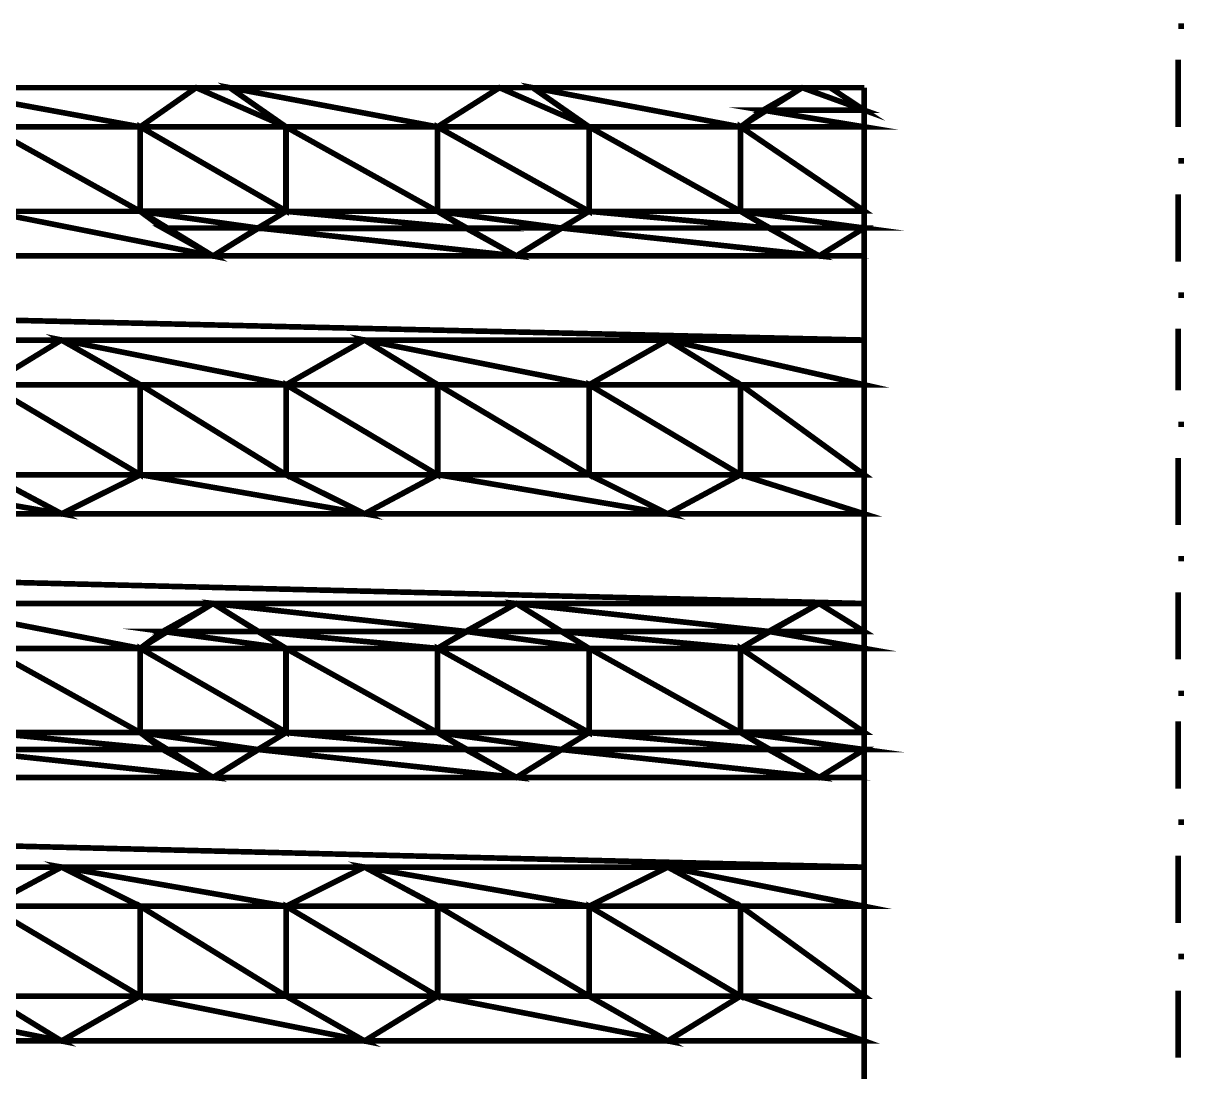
# Model space of a CAD drawing. Header units: metres. Extents: x 3290 to 4536, y 1562 to 1983.
# Drawn here: x 4163.16 to 4168.62, y 1692.81 to 1697.74 of the extents above; entities that cross this region are included whole.
import ezdxf

# ---------------------------------------------------------------- set-up
doc = ezdxf.new("R2010")
doc.units = ezdxf.units.M
for name, color, linetype in [('C00-00-00-BLACK', 7, 'Continuous'), ('C62-64-65', 252, 'Continuous'), ('C93-95-97', 253, 'Continuous')]:
    doc.layers.add(name, color=color, linetype=linetype)

msp = doc.modelspace()

# ---------------------------------------------------------------- linework, layer by layer
at = {"layer": 'C00-00-00-BLACK', "const_width": 0.0263}
for points in [[(4168.5818, 1697.7223), (4168.6085, 1697.7223)], [(4168.5818, 1697.249), (4168.5818, 1697.5646)], [(4150.1172, 1697.4329), (4167.108, 1697.4329)], [(4163.7099, 1697.249), (4163.9726, 1697.4329)], [(4164.1304, 1697.4329), (4164.3943, 1697.249)], [(4165.1049, 1697.249), (4165.3962, 1697.4329)], [(4165.5533, 1697.4329), (4165.8167, 1697.249)], [(4166.5278, 1697.249), (4166.8167, 1697.4329)], [(4166.9489, 1697.4329), (4167.108, 1697.3273)], [(4167.108, 1697.4329), (4167.108, 1689.0604)], [(4163.7099, 1697.249), (4163.7099, 1696.8522)], [(4164.3943, 1697.249), (4164.3943, 1696.8522)], [(4165.1049, 1697.249), (4165.1049, 1696.8522)], [(4165.8167, 1697.249), (4165.8167, 1696.8522)], [(4166.5278, 1697.249), (4166.5278, 1696.8522)], [(4168.5818, 1697.0894), (4168.6085, 1697.0894)], [(4168.5818, 1696.6161), (4168.5818, 1696.9323)], [(4163.7099, 1696.8522), (4164.0515, 1696.6428)], [(4164.0515, 1696.6428), (4164.3943, 1696.8522)], [(4165.1049, 1696.8522), (4165.4751, 1696.6428)], [(4165.4751, 1696.6428), (4165.8167, 1696.8522)], [(4166.5278, 1696.8522), (4166.8962, 1696.6428)], [(4166.8962, 1696.6428), (4167.108, 1696.7739)], [(4168.5818, 1696.4584), (4168.6085, 1696.4584)], [(4168.5818, 1696.0112), (4168.5818, 1696.3006)], [(4162.9975, 1696.0379), (4163.3403, 1696.2478)], [(4163.3403, 1696.2478), (4163.7099, 1696.0379)], [(4164.3943, 1696.0379), (4164.7627, 1696.2478)], [(4164.7627, 1696.2478), (4165.1049, 1696.0379)], [(4165.8167, 1696.0379), (4166.1862, 1696.2478)], [(4166.1862, 1696.2478), (4166.5278, 1696.0379)], [(4163.7099, 1696.0379), (4163.7099, 1695.6155)], [(4164.3943, 1696.0379), (4164.3943, 1695.6155)], [(4165.1049, 1696.0379), (4165.1049, 1695.6155)], [(4165.8167, 1696.0379), (4165.8167, 1695.6155)], [(4166.5278, 1696.0379), (4166.5278, 1695.6155)], [(4168.5818, 1695.8522), (4168.6085, 1695.8522)], [(4168.5818, 1695.3789), (4168.5818, 1695.6944)], [(4162.9975, 1695.6155), (4163.3403, 1695.4317)], [(4163.3403, 1695.4317), (4163.7099, 1695.6155)], [(4164.3943, 1695.6155), (4164.7627, 1695.4317)], [(4164.7627, 1695.4317), (4165.1049, 1695.6155)], [(4165.8167, 1695.6155), (4166.1862, 1695.4317)], [(4166.1862, 1695.4317), (4166.5278, 1695.6155)], [(4168.5818, 1695.2211), (4168.6085, 1695.2211)], [(4168.5818, 1694.7479), (4168.5818, 1695.0634)], [(4163.7099, 1694.8), (4164.0515, 1695.0106)], [(4164.0515, 1695.0106), (4164.3943, 1694.8)], [(4165.1049, 1694.8), (4165.4751, 1695.0106)], [(4165.4751, 1695.0106), (4165.8167, 1694.8)], [(4166.5278, 1694.8), (4166.8962, 1695.0106)], [(4166.8962, 1695.0106), (4167.108, 1694.8795)], [(4163.7099, 1694.8), (4163.7099, 1694.4044)], [(4164.3943, 1694.8), (4164.3943, 1694.4044)], [(4165.1049, 1694.8), (4165.1049, 1694.4044)], [(4165.8167, 1694.8), (4165.8167, 1694.4044)], [(4166.5278, 1694.8), (4166.5278, 1694.4044)], [(4168.5818, 1694.5889), (4168.6085, 1694.5889)], [(4168.5818, 1694.141), (4168.5818, 1694.4566)], [(4163.7099, 1694.4044), (4164.0515, 1694.1938)], [(4164.0515, 1694.1938), (4164.3943, 1694.4044)], [(4165.1049, 1694.4044), (4165.4751, 1694.1938)], [(4165.4751, 1694.1938), (4165.8167, 1694.4044)], [(4166.5278, 1694.4044), (4166.8962, 1694.1938)], [(4166.8962, 1694.1938), (4167.108, 1694.3249)], [(4168.5818, 1693.9839), (4168.6085, 1693.9839)], [(4168.5818, 1693.51), (4168.5818, 1693.8261)], [(4162.9975, 1693.5889), (4163.3403, 1693.7727)], [(4163.3403, 1693.7727), (4163.7099, 1693.5889)], [(4164.3943, 1693.5889), (4164.7627, 1693.7727)], [(4164.7627, 1693.7727), (4165.1049, 1693.5889)], [(4165.8167, 1693.5889), (4166.1862, 1693.7727)], [(4166.1862, 1693.7727), (4166.5278, 1693.5889)], [(4163.7099, 1693.5889), (4163.7099, 1693.1671)], [(4164.3943, 1693.5889), (4164.3943, 1693.1671)], [(4165.1049, 1693.5889), (4165.1049, 1693.1671)], [(4165.8167, 1693.5889), (4165.8167, 1693.1671)], [(4166.5278, 1693.5889), (4166.5278, 1693.1671)], [(4168.5818, 1693.3529), (4168.6085, 1693.3529)], [(4168.5818, 1692.8777), (4168.5818, 1693.1932)], [(4162.9975, 1693.1671), (4163.3403, 1692.9566)], [(4163.3403, 1692.9566), (4163.7099, 1693.1671)], [(4164.3943, 1693.1671), (4164.7627, 1692.9566)], [(4164.7627, 1692.9566), (4165.1049, 1693.1671)], [(4165.8167, 1693.1671), (4166.1862, 1692.9566)], [(4166.1862, 1692.9566), (4166.5278, 1693.1671)]]:
    msp.add_lwpolyline(points, dxfattribs=at)
at = {"layer": 'C62-64-65', "const_width": 0.0263}
for points in [[(4163.9726, 1697.4329), (4164.3943, 1697.249), (4163.7099, 1697.249), (4163.9726, 1697.4329)], [(4164.1304, 1697.4329), (4163.9726, 1697.4329), (4164.3943, 1697.249), (4164.1304, 1697.4329)], [(4165.3962, 1697.4329), (4165.8167, 1697.249), (4165.1049, 1697.249), (4165.3962, 1697.4329)], [(4165.5533, 1697.4329), (4165.3962, 1697.4329), (4165.8167, 1697.249), (4165.5533, 1697.4329)], [(4166.8167, 1697.4329), (4167.108, 1697.3273), (4166.6328, 1697.3273), (4166.8167, 1697.4329)], [(4166.9489, 1697.4329), (4166.8167, 1697.4329), (4167.108, 1697.3273), (4166.9489, 1697.4329)], [(4167.108, 1697.3273), (4166.6328, 1697.3273), (4167.108, 1697.249), (4167.108, 1697.3273)], [(4166.6328, 1697.3273), (4167.108, 1697.249), (4166.5278, 1697.249), (4166.6328, 1697.3273)], [(4164.3943, 1697.249), (4163.7099, 1697.249), (4164.3943, 1696.854), (4164.3943, 1697.249)], [(4163.7099, 1697.249), (4164.3943, 1696.854), (4163.7099, 1696.854), (4163.7099, 1697.249)], [(4165.8167, 1697.249), (4165.1049, 1697.249), (4165.8167, 1696.8522), (4165.8167, 1697.249)], [(4165.1049, 1697.249), (4165.8167, 1696.8522), (4165.1049, 1696.8522), (4165.1049, 1697.249)], [(4167.108, 1697.249), (4166.5278, 1697.249), (4167.108, 1696.854), (4167.108, 1697.249)], [(4166.5278, 1697.249), (4167.108, 1696.854), (4166.5278, 1696.854), (4166.5278, 1697.249)], [(4164.3943, 1696.8522), (4163.7099, 1696.8522), (4164.262, 1696.7739), (4164.3943, 1696.8522)], [(4163.7099, 1696.8522), (4164.262, 1696.7739), (4163.8155, 1696.7739), (4163.7099, 1696.8522)], [(4165.8167, 1696.8522), (4165.1049, 1696.8522), (4165.6856, 1696.7739), (4165.8167, 1696.8522)], [(4165.1049, 1696.8522), (4165.6856, 1696.7739), (4165.2378, 1696.7739), (4165.1049, 1696.8522)], [(4166.5278, 1696.8522), (4167.108, 1696.8522), (4167.108, 1696.7739), (4166.5278, 1696.8522)], [(4166.5278, 1696.8522), (4166.6595, 1696.7739), (4167.108, 1696.7739), (4166.5278, 1696.8522)], [(4163.8155, 1696.7739), (4164.262, 1696.7739), (4164.0515, 1696.6428), (4163.8155, 1696.7739)], [(4165.2378, 1696.7739), (4165.6856, 1696.7739), (4165.4751, 1696.6428), (4165.2378, 1696.7739)], [(4166.6595, 1696.7739), (4167.108, 1696.7739), (4166.8962, 1696.6428), (4166.6595, 1696.7739)], [(4163.3403, 1696.2478), (4163.7099, 1696.0379), (4162.9975, 1696.0379), (4163.3403, 1696.2478)], [(4164.7627, 1696.2478), (4165.1049, 1696.0379), (4164.3943, 1696.0379), (4164.7627, 1696.2478)], [(4166.1862, 1696.2478), (4166.5278, 1696.0379), (4165.8167, 1696.0379), (4166.1862, 1696.2478)], [(4163.7099, 1696.0379), (4162.9993, 1696.0379), (4163.7099, 1695.6155), (4163.7099, 1696.0379)], [(4162.9993, 1696.0379), (4163.7099, 1695.6155), (4162.9993, 1695.6155), (4162.9993, 1696.0379)], [(4165.1049, 1696.0379), (4164.3943, 1696.0379), (4165.1049, 1695.6155), (4165.1049, 1696.0379)], [(4164.3943, 1696.0379), (4165.1049, 1695.6155), (4164.3943, 1695.6155), (4164.3943, 1696.0379)], [(4165.8167, 1696.0379), (4166.5278, 1696.0379), (4166.5278, 1695.6155), (4165.8167, 1696.0379)], [(4165.8167, 1696.0379), (4165.8167, 1695.6155), (4166.5278, 1695.6155), (4165.8167, 1696.0379)], [(4162.9975, 1695.6155), (4163.7099, 1695.6155), (4163.3403, 1695.4317), (4162.9975, 1695.6155)], [(4164.3943, 1695.6155), (4165.1049, 1695.6155), (4164.7627, 1695.4317), (4164.3943, 1695.6155)], [(4165.8167, 1695.6155), (4166.5278, 1695.6155), (4166.1862, 1695.4317), (4165.8167, 1695.6155)], [(4164.0515, 1695.0106), (4164.262, 1694.8795), (4163.8155, 1694.8795), (4164.0515, 1695.0106)], [(4165.4751, 1695.0106), (4165.6856, 1694.8795), (4165.2378, 1694.8795), (4165.4751, 1695.0106)], [(4166.8962, 1695.0106), (4167.108, 1694.8795), (4166.6595, 1694.8795), (4166.8962, 1695.0106)], [(4162.4186, 1694.8795), (4162.9975, 1694.8), (4162.2863, 1694.8), (4162.4186, 1694.8795)], [(4164.262, 1694.8795), (4163.8155, 1694.8795), (4164.3943, 1694.8), (4164.262, 1694.8795)], [(4163.8155, 1694.8795), (4164.3943, 1694.8), (4163.7099, 1694.8), (4163.8155, 1694.8795)], [(4165.6856, 1694.8795), (4165.2378, 1694.8795), (4165.8167, 1694.8), (4165.6856, 1694.8795)], [(4165.2378, 1694.8795), (4165.8167, 1694.8), (4165.1049, 1694.8), (4165.2378, 1694.8795)], [(4166.6595, 1694.8795), (4167.108, 1694.8), (4166.5278, 1694.8), (4166.6595, 1694.8795)], [(4167.108, 1694.8795), (4166.6595, 1694.8795), (4167.108, 1694.8), (4167.108, 1694.8795)], [(4164.3943, 1694.8), (4163.7099, 1694.8), (4164.3943, 1694.4062), (4164.3943, 1694.8)], [(4163.7099, 1694.8), (4164.3943, 1694.4062), (4163.7099, 1694.4062), (4163.7099, 1694.8)], [(4165.8167, 1694.8), (4165.1049, 1694.8), (4165.8167, 1694.4044), (4165.8167, 1694.8)], [(4165.1049, 1694.8), (4165.8167, 1694.4044), (4165.1049, 1694.4044), (4165.1049, 1694.8)], [(4167.108, 1694.8), (4166.5278, 1694.8), (4167.108, 1694.4062), (4167.108, 1694.8)], [(4166.5278, 1694.8), (4167.108, 1694.4062), (4166.5278, 1694.4062), (4166.5278, 1694.8)], [(4164.3943, 1694.4044), (4163.7099, 1694.4044), (4164.262, 1694.3249), (4164.3943, 1694.4044)], [(4163.7099, 1694.4044), (4164.262, 1694.3249), (4163.8155, 1694.3249), (4163.7099, 1694.4044)], [(4165.8167, 1694.4044), (4165.1049, 1694.4044), (4165.6856, 1694.3249), (4165.8167, 1694.4044)], [(4165.1049, 1694.4044), (4165.6856, 1694.3249), (4165.2378, 1694.3249), (4165.1049, 1694.4044)], [(4166.5278, 1694.4044), (4167.108, 1694.4044), (4167.108, 1694.3249), (4166.5278, 1694.4044)], [(4166.5278, 1694.4044), (4166.6595, 1694.3249), (4167.108, 1694.3249), (4166.5278, 1694.4044)], [(4163.8155, 1694.3249), (4164.262, 1694.3249), (4164.0515, 1694.1938), (4163.8155, 1694.3249)], [(4165.2378, 1694.3249), (4165.6856, 1694.3249), (4165.4751, 1694.1938), (4165.2378, 1694.3249)], [(4166.6595, 1694.3249), (4167.108, 1694.3249), (4166.8962, 1694.1938), (4166.6595, 1694.3249)], [(4163.3403, 1693.7727), (4163.7099, 1693.5889), (4162.9975, 1693.5889), (4163.3403, 1693.7727)], [(4164.7627, 1693.7727), (4165.1049, 1693.5889), (4164.3943, 1693.5889), (4164.7627, 1693.7727)], [(4166.1862, 1693.7727), (4166.5278, 1693.5889), (4165.8167, 1693.5889), (4166.1862, 1693.7727)], [(4163.7099, 1693.5889), (4162.9993, 1693.5889), (4163.7099, 1693.1671), (4163.7099, 1693.5889)], [(4162.9993, 1693.5889), (4163.7099, 1693.1671), (4162.9993, 1693.1671), (4162.9993, 1693.5889)], [(4165.1049, 1693.5889), (4164.3943, 1693.5889), (4165.1049, 1693.1671), (4165.1049, 1693.5889)], [(4164.3943, 1693.5889), (4165.1049, 1693.1671), (4164.3943, 1693.1671), (4164.3943, 1693.5889)], [(4165.8167, 1693.5889), (4166.5278, 1693.5889), (4166.5278, 1693.1671), (4165.8167, 1693.5889)], [(4165.8167, 1693.5889), (4165.8167, 1693.1671), (4166.5278, 1693.1671), (4165.8167, 1693.5889)], [(4162.9975, 1693.1671), (4163.7099, 1693.1671), (4163.3403, 1692.9566), (4162.9975, 1693.1671)], [(4164.3943, 1693.1671), (4165.1049, 1693.1671), (4164.7627, 1692.9566), (4164.3943, 1693.1671)], [(4165.8167, 1693.1671), (4166.5278, 1693.1671), (4166.1862, 1692.9566), (4165.8167, 1693.1671)]]:
    msp.add_lwpolyline(points, close=True, dxfattribs=at)
at = {"layer": 'C62-64-65'}
for points in [[(4163.9726, 1697.4329), (4164.3943, 1697.249), (4163.7099, 1697.249), (4163.9726, 1697.4329)], [(4164.1304, 1697.4329), (4163.9726, 1697.4329), (4164.3943, 1697.249), (4164.1304, 1697.4329)], [(4165.3962, 1697.4329), (4165.8167, 1697.249), (4165.1049, 1697.249), (4165.3962, 1697.4329)], [(4165.5533, 1697.4329), (4165.3962, 1697.4329), (4165.8167, 1697.249), (4165.5533, 1697.4329)], [(4166.8167, 1697.4329), (4167.108, 1697.3273), (4166.6328, 1697.3273), (4166.8167, 1697.4329)], [(4166.9489, 1697.4329), (4166.8167, 1697.4329), (4167.108, 1697.3273), (4166.9489, 1697.4329)], [(4166.6328, 1697.3273), (4167.108, 1697.249), (4166.5278, 1697.249), (4166.6328, 1697.3273)], [(4167.108, 1697.3273), (4166.6328, 1697.3273), (4167.108, 1697.249), (4167.108, 1697.3273)], [(4164.3943, 1697.249), (4163.7099, 1697.249), (4164.3943, 1696.854), (4164.3943, 1697.249)], [(4163.7099, 1697.249), (4164.3943, 1696.854), (4163.7099, 1696.854), (4163.7099, 1697.249)], [(4165.8167, 1697.249), (4165.1049, 1697.249), (4165.8167, 1696.8522), (4165.8167, 1697.249)], [(4165.1049, 1697.249), (4165.8167, 1696.8522), (4165.1049, 1696.8522), (4165.1049, 1697.249)], [(4167.108, 1697.249), (4166.5278, 1697.249), (4167.108, 1696.854), (4167.108, 1697.249)], [(4166.5278, 1697.249), (4167.108, 1696.854), (4166.5278, 1696.854), (4166.5278, 1697.249)], [(4164.3943, 1696.8522), (4163.7099, 1696.8522), (4164.262, 1696.7739), (4164.3943, 1696.8522)], [(4163.7099, 1696.8522), (4164.262, 1696.7739), (4163.8155, 1696.7739), (4163.7099, 1696.8522)], [(4165.8167, 1696.8522), (4165.1049, 1696.8522), (4165.6856, 1696.7739), (4165.8167, 1696.8522)], [(4165.1049, 1696.8522), (4165.6856, 1696.7739), (4165.2378, 1696.7739), (4165.1049, 1696.8522)], [(4166.5278, 1696.8522), (4166.6595, 1696.7739), (4167.108, 1696.7739), (4166.5278, 1696.8522)], [(4166.5278, 1696.8522), (4167.108, 1696.8522), (4167.108, 1696.7739), (4166.5278, 1696.8522)], [(4163.8155, 1696.7739), (4164.262, 1696.7739), (4164.0515, 1696.6428), (4163.8155, 1696.7739)], [(4165.2378, 1696.7739), (4165.6856, 1696.7739), (4165.4751, 1696.6428), (4165.2378, 1696.7739)], [(4166.6595, 1696.7739), (4167.108, 1696.7739), (4166.8962, 1696.6428), (4166.6595, 1696.7739)], [(4163.3403, 1696.2478), (4163.7099, 1696.0379), (4162.9975, 1696.0379), (4163.3403, 1696.2478)], [(4164.7627, 1696.2478), (4165.1049, 1696.0379), (4164.3943, 1696.0379), (4164.7627, 1696.2478)], [(4166.1862, 1696.2478), (4166.5278, 1696.0379), (4165.8167, 1696.0379), (4166.1862, 1696.2478)], [(4163.7099, 1696.0379), (4162.9993, 1696.0379), (4163.7099, 1695.6155), (4163.7099, 1696.0379)], [(4162.9993, 1696.0379), (4163.7099, 1695.6155), (4162.9993, 1695.6155), (4162.9993, 1696.0379)], [(4165.1049, 1696.0379), (4164.3943, 1696.0379), (4165.1049, 1695.6155), (4165.1049, 1696.0379)], [(4164.3943, 1696.0379), (4165.1049, 1695.6155), (4164.3943, 1695.6155), (4164.3943, 1696.0379)], [(4165.8167, 1696.0379), (4165.8167, 1695.6155), (4166.5278, 1695.6155), (4165.8167, 1696.0379)], [(4165.8167, 1696.0379), (4166.5278, 1696.0379), (4166.5278, 1695.6155), (4165.8167, 1696.0379)], [(4162.9975, 1695.6155), (4163.7099, 1695.6155), (4163.3403, 1695.4317), (4162.9975, 1695.6155)], [(4164.3943, 1695.6155), (4165.1049, 1695.6155), (4164.7627, 1695.4317), (4164.3943, 1695.6155)], [(4165.8167, 1695.6155), (4166.5278, 1695.6155), (4166.1862, 1695.4317), (4165.8167, 1695.6155)], [(4164.0515, 1695.0106), (4164.262, 1694.8795), (4163.8155, 1694.8795), (4164.0515, 1695.0106)], [(4165.4751, 1695.0106), (4165.6856, 1694.8795), (4165.2378, 1694.8795), (4165.4751, 1695.0106)], [(4166.8962, 1695.0106), (4167.108, 1694.8795), (4166.6595, 1694.8795), (4166.8962, 1695.0106)], [(4163.8155, 1694.8795), (4164.3943, 1694.8), (4163.7099, 1694.8), (4163.8155, 1694.8795)], [(4164.262, 1694.8795), (4163.8155, 1694.8795), (4164.3943, 1694.8), (4164.262, 1694.8795)], [(4165.2378, 1694.8795), (4165.8167, 1694.8), (4165.1049, 1694.8), (4165.2378, 1694.8795)], [(4165.6856, 1694.8795), (4165.2378, 1694.8795), (4165.8167, 1694.8), (4165.6856, 1694.8795)], [(4166.6595, 1694.8795), (4167.108, 1694.8), (4166.5278, 1694.8), (4166.6595, 1694.8795)], [(4167.108, 1694.8795), (4166.6595, 1694.8795), (4167.108, 1694.8), (4167.108, 1694.8795)], [(4164.3943, 1694.8), (4163.7099, 1694.8), (4164.3943, 1694.4062), (4164.3943, 1694.8)], [(4163.7099, 1694.8), (4164.3943, 1694.4062), (4163.7099, 1694.4062), (4163.7099, 1694.8)], [(4165.8167, 1694.8), (4165.1049, 1694.8), (4165.8167, 1694.4044), (4165.8167, 1694.8)], [(4165.1049, 1694.8), (4165.8167, 1694.4044), (4165.1049, 1694.4044), (4165.1049, 1694.8)], [(4167.108, 1694.8), (4166.5278, 1694.8), (4167.108, 1694.4062), (4167.108, 1694.8)], [(4166.5278, 1694.8), (4167.108, 1694.4062), (4166.5278, 1694.4062), (4166.5278, 1694.8)], [(4164.3943, 1694.4044), (4163.7099, 1694.4044), (4164.262, 1694.3249), (4164.3943, 1694.4044)], [(4163.7099, 1694.4044), (4164.262, 1694.3249), (4163.8155, 1694.3249), (4163.7099, 1694.4044)], [(4165.8167, 1694.4044), (4165.1049, 1694.4044), (4165.6856, 1694.3249), (4165.8167, 1694.4044)], [(4165.1049, 1694.4044), (4165.6856, 1694.3249), (4165.2378, 1694.3249), (4165.1049, 1694.4044)], [(4166.5278, 1694.4044), (4166.6595, 1694.3249), (4167.108, 1694.3249), (4166.5278, 1694.4044)], [(4166.5278, 1694.4044), (4167.108, 1694.4044), (4167.108, 1694.3249), (4166.5278, 1694.4044)], [(4163.8155, 1694.3249), (4164.262, 1694.3249), (4164.0515, 1694.1938), (4163.8155, 1694.3249)], [(4165.2378, 1694.3249), (4165.6856, 1694.3249), (4165.4751, 1694.1938), (4165.2378, 1694.3249)], [(4166.6595, 1694.3249), (4167.108, 1694.3249), (4166.8962, 1694.1938), (4166.6595, 1694.3249)], [(4163.3403, 1693.7727), (4163.7099, 1693.5889), (4162.9975, 1693.5889), (4163.3403, 1693.7727)], [(4164.7627, 1693.7727), (4165.1049, 1693.5889), (4164.3943, 1693.5889), (4164.7627, 1693.7727)], [(4166.1862, 1693.7727), (4166.5278, 1693.5889), (4165.8167, 1693.5889), (4166.1862, 1693.7727)], [(4163.7099, 1693.5889), (4162.9993, 1693.5889), (4163.7099, 1693.1671), (4163.7099, 1693.5889)], [(4162.9993, 1693.5889), (4163.7099, 1693.1671), (4162.9993, 1693.1671), (4162.9993, 1693.5889)], [(4165.1049, 1693.5889), (4164.3943, 1693.5889), (4165.1049, 1693.1671), (4165.1049, 1693.5889)], [(4164.3943, 1693.5889), (4165.1049, 1693.1671), (4164.3943, 1693.1671), (4164.3943, 1693.5889)], [(4165.8167, 1693.5889), (4165.8167, 1693.1671), (4166.5278, 1693.1671), (4165.8167, 1693.5889)], [(4165.8167, 1693.5889), (4166.5278, 1693.5889), (4166.5278, 1693.1671), (4165.8167, 1693.5889)], [(4162.9975, 1693.1671), (4163.7099, 1693.1671), (4163.3403, 1692.9566), (4162.9975, 1693.1671)], [(4164.3943, 1693.1671), (4165.1049, 1693.1671), (4164.7627, 1692.9566), (4164.3943, 1693.1671)], [(4165.8167, 1693.1671), (4166.5278, 1693.1671), (4166.1862, 1692.9566), (4165.8167, 1693.1671)]]:
    msp.add_lwpolyline(points, close=True, dxfattribs=at)
at = {"layer": 'C93-95-97', "const_width": 0.0263}
for points in [[(4163.9726, 1697.4329), (4162.7087, 1697.4329), (4163.7099, 1697.249), (4163.9726, 1697.4329)], [(4162.7087, 1697.4329), (4163.7099, 1697.249), (4162.9975, 1697.249), (4162.7087, 1697.4329)], [(4165.3962, 1697.4329), (4164.1304, 1697.4329), (4165.1049, 1697.249), (4165.3962, 1697.4329)], [(4164.1304, 1697.4329), (4165.1049, 1697.249), (4164.3931, 1697.249), (4164.1304, 1697.4329)], [(4166.8167, 1697.4329), (4165.5521, 1697.4329), (4166.5266, 1697.249), (4166.8167, 1697.4329)], [(4165.5521, 1697.4329), (4166.5266, 1697.249), (4165.8148, 1697.249), (4165.5521, 1697.4329)], [(4163.7099, 1697.249), (4162.9975, 1697.249), (4163.7099, 1696.8522), (4163.7099, 1697.249)], [(4162.9975, 1697.249), (4163.7099, 1696.8522), (4162.9975, 1696.8522), (4162.9975, 1697.249)], [(4165.1049, 1697.249), (4164.3931, 1697.249), (4165.1049, 1696.8522), (4165.1049, 1697.249)], [(4164.3931, 1697.249), (4165.1049, 1696.8522), (4164.3931, 1696.8522), (4164.3931, 1697.249)], [(4166.5278, 1697.249), (4165.8167, 1697.249), (4166.5278, 1696.8522), (4166.5278, 1697.249)], [(4165.8167, 1697.249), (4166.5278, 1696.8522), (4165.8167, 1696.8522), (4165.8167, 1697.249)], [(4162.9975, 1696.8522), (4164.0515, 1696.6428), (4162.6298, 1696.6428), (4162.9975, 1696.8522)], [(4163.7099, 1696.8522), (4162.9975, 1696.8522), (4164.0515, 1696.6428), (4163.7099, 1696.8522)], [(4165.1049, 1696.8522), (4164.3943, 1696.8522), (4165.2378, 1696.772), (4165.1049, 1696.8522)], [(4164.3943, 1696.8522), (4165.2378, 1696.772), (4164.2639, 1696.772), (4164.3943, 1696.8522)], [(4166.5278, 1696.8522), (4165.8167, 1696.8522), (4166.6595, 1696.7739), (4166.5278, 1696.8522)], [(4165.8167, 1696.8522), (4166.6595, 1696.7739), (4165.6856, 1696.7739), (4165.8167, 1696.8522)], [(4164.2639, 1696.7739), (4165.4763, 1696.6428), (4164.0534, 1696.6428), (4164.2639, 1696.7739)], [(4165.2378, 1696.7739), (4164.2639, 1696.7739), (4165.4763, 1696.6428), (4165.2378, 1696.7739)], [(4165.6856, 1696.7739), (4166.8974, 1696.6428), (4165.4751, 1696.6428), (4165.6856, 1696.7739)], [(4166.6595, 1696.7739), (4165.6856, 1696.7739), (4166.8974, 1696.6428), (4166.6595, 1696.7739)], [(4167.108, 1696.7739), (4167.108, 1696.6428), (4166.8962, 1696.6428), (4167.108, 1696.7739)], [(4150.1172, 1696.6428), (4167.108, 1696.2478), (4150.1172, 1696.2478), (4150.1172, 1696.6428)], [(4167.108, 1696.6428), (4150.1172, 1696.6428), (4167.108, 1696.2478), (4167.108, 1696.6428)], [(4163.3422, 1696.2478), (4164.3943, 1696.0379), (4163.7099, 1696.0379), (4163.3422, 1696.2478)], [(4164.7627, 1696.2478), (4165.8167, 1696.0379), (4165.1067, 1696.0379), (4164.7627, 1696.2478)], [(4166.1862, 1696.2478), (4167.108, 1696.0379), (4166.5278, 1696.0379), (4166.1862, 1696.2478)], [(4163.3403, 1696.2478), (4161.9168, 1696.2478), (4162.9975, 1696.0379), (4163.3403, 1696.2478)], [(4164.7627, 1696.2478), (4163.3422, 1696.2478), (4164.3943, 1696.0379), (4164.7627, 1696.2478)], [(4166.1862, 1696.2478), (4164.7627, 1696.2478), (4165.8167, 1696.0379), (4166.1862, 1696.2478)], [(4167.108, 1696.2478), (4166.1862, 1696.2478), (4167.108, 1696.0379), (4167.108, 1696.2478)], [(4164.3943, 1696.0379), (4163.7099, 1696.0379), (4164.3943, 1695.6155), (4164.3943, 1696.0379)], [(4163.7099, 1696.0379), (4164.3943, 1695.6155), (4163.7099, 1695.6155), (4163.7099, 1696.0379)], [(4165.8167, 1696.0379), (4165.1067, 1696.0379), (4165.8167, 1695.6155), (4165.8167, 1696.0379)], [(4165.1067, 1696.0379), (4165.8167, 1695.6155), (4165.1067, 1695.6155), (4165.1067, 1696.0379)], [(4167.108, 1696.0379), (4166.5278, 1696.0379), (4167.108, 1695.6155), (4167.108, 1696.0379)], [(4166.5278, 1696.0379), (4167.108, 1695.6155), (4166.5278, 1695.6155), (4166.5278, 1696.0379)], [(4162.2863, 1695.6155), (4163.3422, 1695.4317), (4161.9186, 1695.4317), (4162.2863, 1695.6155)], [(4162.9975, 1695.6155), (4162.2863, 1695.6155), (4163.3422, 1695.4317), (4162.9975, 1695.6155)], [(4163.7117, 1695.6155), (4164.7645, 1695.4317), (4163.3422, 1695.4317), (4163.7117, 1695.6155)], [(4164.3943, 1695.6155), (4163.7117, 1695.6155), (4164.7645, 1695.4317), (4164.3943, 1695.6155)], [(4165.1067, 1695.6155), (4166.1862, 1695.4317), (4164.7627, 1695.4317), (4165.1067, 1695.6155)], [(4165.8167, 1695.6155), (4165.1067, 1695.6155), (4166.1862, 1695.4317), (4165.8167, 1695.6155)], [(4166.5278, 1695.6155), (4167.108, 1695.4317), (4166.1862, 1695.4317), (4166.5278, 1695.6155)], [(4167.108, 1695.6155), (4166.5278, 1695.6155), (4167.108, 1695.4317), (4167.108, 1695.6155)], [(4150.1172, 1695.4317), (4167.108, 1695.0106), (4150.1172, 1695.0106), (4150.1172, 1695.4317)], [(4167.108, 1695.4317), (4150.1172, 1695.4317), (4167.108, 1695.0106), (4167.108, 1695.4317)], [(4164.0515, 1695.0106), (4162.6279, 1695.0106), (4163.7099, 1694.8), (4164.0515, 1695.0106)], [(4162.6279, 1695.0106), (4163.7099, 1694.8), (4162.9975, 1694.8), (4162.6279, 1695.0106)], [(4165.4751, 1695.0106), (4164.0534, 1695.0106), (4165.2378, 1694.8795), (4165.4751, 1695.0106)], [(4164.0534, 1695.0106), (4165.2378, 1694.8795), (4164.2639, 1694.8795), (4164.0534, 1695.0106)], [(4166.8962, 1695.0106), (4165.4751, 1695.0106), (4166.6595, 1694.8795), (4166.8962, 1695.0106)], [(4165.4751, 1695.0106), (4166.6595, 1694.8795), (4165.6856, 1694.8795), (4165.4751, 1695.0106)], [(4166.8962, 1695.0106), (4167.108, 1695.0106), (4167.108, 1694.8795), (4166.8962, 1695.0106)], [(4164.2639, 1694.8795), (4165.1067, 1694.8), (4164.3943, 1694.8), (4164.2639, 1694.8795)], [(4165.6856, 1694.8795), (4166.5278, 1694.8), (4165.8167, 1694.8), (4165.6856, 1694.8795)], [(4165.2378, 1694.8795), (4164.2639, 1694.8795), (4165.1067, 1694.8), (4165.2378, 1694.8795)], [(4166.6595, 1694.8795), (4165.6856, 1694.8795), (4166.5278, 1694.8), (4166.6595, 1694.8795)], [(4163.7099, 1694.8), (4162.9975, 1694.8), (4163.7099, 1694.4044), (4163.7099, 1694.8)], [(4162.9975, 1694.8), (4163.7099, 1694.4044), (4162.9975, 1694.4044), (4162.9975, 1694.8)], [(4165.1049, 1694.8), (4164.3931, 1694.8), (4165.1049, 1694.4044), (4165.1049, 1694.8)], [(4164.3931, 1694.8), (4165.1049, 1694.4044), (4164.3931, 1694.4044), (4164.3931, 1694.8)], [(4166.5278, 1694.8), (4165.8167, 1694.8), (4166.5278, 1694.4044), (4166.5278, 1694.8)], [(4165.8167, 1694.8), (4166.5278, 1694.4044), (4165.8167, 1694.4044), (4165.8167, 1694.8)], [(4163.7099, 1694.4044), (4162.9975, 1694.4044), (4163.8155, 1694.3249), (4163.7099, 1694.4044)], [(4162.9975, 1694.4044), (4163.8155, 1694.3249), (4162.8403, 1694.3249), (4162.9975, 1694.4044)], [(4165.1049, 1694.4044), (4164.3943, 1694.4044), (4165.2378, 1694.3243), (4165.1049, 1694.4044)], [(4164.3943, 1694.4044), (4165.2378, 1694.3243), (4164.2639, 1694.3243), (4164.3943, 1694.4044)], [(4166.5278, 1694.4044), (4165.8167, 1694.4044), (4166.6595, 1694.3249), (4166.5278, 1694.4044)], [(4165.8167, 1694.4044), (4166.6595, 1694.3249), (4165.6856, 1694.3249), (4165.8167, 1694.4044)], [(4162.8403, 1694.3249), (4164.0534, 1694.1938), (4162.6298, 1694.1938), (4162.8403, 1694.3249)], [(4163.8155, 1694.3249), (4162.8403, 1694.3249), (4164.0534, 1694.1938), (4163.8155, 1694.3249)], [(4164.2639, 1694.3249), (4165.4763, 1694.1938), (4164.0534, 1694.1938), (4164.2639, 1694.3249)], [(4165.2378, 1694.3249), (4164.2639, 1694.3249), (4165.4763, 1694.1938), (4165.2378, 1694.3249)], [(4165.6856, 1694.3249), (4166.8974, 1694.1938), (4165.4751, 1694.1938), (4165.6856, 1694.3249)], [(4166.6595, 1694.3249), (4165.6856, 1694.3249), (4166.8974, 1694.1938), (4166.6595, 1694.3249)], [(4167.108, 1694.3249), (4167.108, 1694.1938), (4166.8962, 1694.1938), (4167.108, 1694.3249)], [(4150.1172, 1694.1938), (4167.108, 1693.7727), (4150.1172, 1693.7727), (4150.1172, 1694.1938)], [(4167.108, 1694.1938), (4150.1172, 1694.1938), (4167.108, 1693.7727), (4167.108, 1694.1938)], [(4163.3403, 1693.7727), (4161.9168, 1693.7727), (4162.9975, 1693.5889), (4163.3403, 1693.7727)], [(4164.7627, 1693.7727), (4163.3422, 1693.7727), (4164.3943, 1693.5889), (4164.7627, 1693.7727)], [(4163.3422, 1693.7727), (4164.3943, 1693.5889), (4163.7099, 1693.5889), (4163.3422, 1693.7727)], [(4166.1862, 1693.7727), (4164.7627, 1693.7727), (4165.8167, 1693.5889), (4166.1862, 1693.7727)], [(4164.7627, 1693.7727), (4165.8167, 1693.5889), (4165.1067, 1693.5889), (4164.7627, 1693.7727)], [(4167.108, 1693.7727), (4166.1862, 1693.7727), (4167.108, 1693.5889), (4167.108, 1693.7727)], [(4166.1862, 1693.7727), (4167.108, 1693.5889), (4166.5278, 1693.5889), (4166.1862, 1693.7727)], [(4164.3943, 1693.5889), (4163.7099, 1693.5889), (4164.3943, 1693.1671), (4164.3943, 1693.5889)], [(4163.7099, 1693.5889), (4164.3943, 1693.1671), (4163.7099, 1693.1671), (4163.7099, 1693.5889)], [(4165.8167, 1693.5889), (4165.1067, 1693.5889), (4165.8167, 1693.1671), (4165.8167, 1693.5889)], [(4165.1067, 1693.5889), (4165.8167, 1693.1671), (4165.1067, 1693.1671), (4165.1067, 1693.5889)], [(4167.108, 1693.5889), (4166.5278, 1693.5889), (4167.108, 1693.1671), (4167.108, 1693.5889)], [(4166.5278, 1693.5889), (4167.108, 1693.1671), (4166.5278, 1693.1671), (4166.5278, 1693.5889)], [(4162.2863, 1693.1671), (4163.3403, 1692.9566), (4161.9186, 1692.9566), (4162.2863, 1693.1671)], [(4162.9975, 1693.1671), (4162.2863, 1693.1671), (4163.3403, 1692.9566), (4162.9975, 1693.1671)], [(4163.7099, 1693.1671), (4164.7627, 1692.9566), (4163.3422, 1692.9566), (4163.7099, 1693.1671)], [(4164.3943, 1693.1671), (4163.7099, 1693.1671), (4164.7627, 1692.9566), (4164.3943, 1693.1671)], [(4165.1067, 1693.1671), (4166.1862, 1692.9566), (4164.7627, 1692.9566), (4165.1067, 1693.1671)], [(4165.8167, 1693.1671), (4165.1067, 1693.1671), (4166.1862, 1692.9566), (4165.8167, 1693.1671)], [(4166.5278, 1693.1671), (4167.108, 1692.9566), (4166.1862, 1692.9566), (4166.5278, 1693.1671)], [(4167.108, 1693.1671), (4166.5278, 1693.1671), (4167.108, 1692.9566), (4167.108, 1693.1671)], [(4167.108, 1692.9566), (4150.1172, 1692.9566), (4167.108, 1692.5616), (4167.108, 1692.9566)]]:
    msp.add_lwpolyline(points, close=True, dxfattribs=at)
at = {"layer": 'C93-95-97'}
for points in [[(4163.9726, 1697.4329), (4162.7087, 1697.4329), (4163.7099, 1697.249), (4163.9726, 1697.4329)], [(4162.7087, 1697.4329), (4163.7099, 1697.249), (4162.9975, 1697.249), (4162.7087, 1697.4329)], [(4165.3962, 1697.4329), (4164.1304, 1697.4329), (4165.1049, 1697.249), (4165.3962, 1697.4329)], [(4164.1304, 1697.4329), (4165.1049, 1697.249), (4164.3931, 1697.249), (4164.1304, 1697.4329)], [(4166.8167, 1697.4329), (4165.5521, 1697.4329), (4166.5266, 1697.249), (4166.8167, 1697.4329)], [(4165.5521, 1697.4329), (4166.5266, 1697.249), (4165.8148, 1697.249), (4165.5521, 1697.4329)], [(4163.7099, 1697.249), (4162.9975, 1697.249), (4163.7099, 1696.8522), (4163.7099, 1697.249)], [(4162.9975, 1697.249), (4163.7099, 1696.8522), (4162.9975, 1696.8522), (4162.9975, 1697.249)], [(4165.1049, 1697.249), (4164.3931, 1697.249), (4165.1049, 1696.8522), (4165.1049, 1697.249)], [(4164.3931, 1697.249), (4165.1049, 1696.8522), (4164.3931, 1696.8522), (4164.3931, 1697.249)], [(4166.5278, 1697.249), (4165.8167, 1697.249), (4166.5278, 1696.8522), (4166.5278, 1697.249)], [(4165.8167, 1697.249), (4166.5278, 1696.8522), (4165.8167, 1696.8522), (4165.8167, 1697.249)], [(4162.9975, 1696.8522), (4164.0515, 1696.6428), (4162.6298, 1696.6428), (4162.9975, 1696.8522)], [(4163.7099, 1696.8522), (4162.9975, 1696.8522), (4164.0515, 1696.6428), (4163.7099, 1696.8522)], [(4164.3943, 1696.8522), (4165.2378, 1696.772), (4164.2639, 1696.772), (4164.3943, 1696.8522)], [(4165.1049, 1696.8522), (4164.3943, 1696.8522), (4165.2378, 1696.772), (4165.1049, 1696.8522)], [(4165.8167, 1696.8522), (4166.6595, 1696.7739), (4165.6856, 1696.7739), (4165.8167, 1696.8522)], [(4166.5278, 1696.8522), (4165.8167, 1696.8522), (4166.6595, 1696.7739), (4166.5278, 1696.8522)], [(4164.2639, 1696.7739), (4165.4763, 1696.6428), (4164.0534, 1696.6428), (4164.2639, 1696.7739)], [(4165.2378, 1696.7739), (4164.2639, 1696.7739), (4165.4763, 1696.6428), (4165.2378, 1696.7739)], [(4165.6856, 1696.7739), (4166.8974, 1696.6428), (4165.4751, 1696.6428), (4165.6856, 1696.7739)], [(4166.6595, 1696.7739), (4165.6856, 1696.7739), (4166.8974, 1696.6428), (4166.6595, 1696.7739)], [(4167.108, 1696.7739), (4167.108, 1696.6428), (4166.8962, 1696.6428), (4167.108, 1696.7739)], [(4167.108, 1696.6428), (4150.1172, 1696.6428), (4167.108, 1696.2478), (4167.108, 1696.6428)], [(4150.1172, 1696.6428), (4167.108, 1696.2478), (4150.1172, 1696.2478), (4150.1172, 1696.6428)], [(4163.3403, 1696.2478), (4161.9168, 1696.2478), (4162.9975, 1696.0379), (4163.3403, 1696.2478)], [(4164.7627, 1696.2478), (4163.3422, 1696.2478), (4164.3943, 1696.0379), (4164.7627, 1696.2478)], [(4163.3422, 1696.2478), (4164.3943, 1696.0379), (4163.7099, 1696.0379), (4163.3422, 1696.2478)], [(4166.1862, 1696.2478), (4164.7627, 1696.2478), (4165.8167, 1696.0379), (4166.1862, 1696.2478)], [(4164.7627, 1696.2478), (4165.8167, 1696.0379), (4165.1067, 1696.0379), (4164.7627, 1696.2478)], [(4167.108, 1696.2478), (4166.1862, 1696.2478), (4167.108, 1696.0379), (4167.108, 1696.2478)], [(4166.1862, 1696.2478), (4167.108, 1696.0379), (4166.5278, 1696.0379), (4166.1862, 1696.2478)], [(4164.3943, 1696.0379), (4163.7099, 1696.0379), (4164.3943, 1695.6155), (4164.3943, 1696.0379)], [(4163.7099, 1696.0379), (4164.3943, 1695.6155), (4163.7099, 1695.6155), (4163.7099, 1696.0379)], [(4165.8167, 1696.0379), (4165.1067, 1696.0379), (4165.8167, 1695.6155), (4165.8167, 1696.0379)], [(4165.1067, 1696.0379), (4165.8167, 1695.6155), (4165.1067, 1695.6155), (4165.1067, 1696.0379)], [(4167.108, 1696.0379), (4166.5278, 1696.0379), (4167.108, 1695.6155), (4167.108, 1696.0379)], [(4166.5278, 1696.0379), (4167.108, 1695.6155), (4166.5278, 1695.6155), (4166.5278, 1696.0379)], [(4162.2863, 1695.6155), (4163.3422, 1695.4317), (4161.9186, 1695.4317), (4162.2863, 1695.6155)], [(4162.9975, 1695.6155), (4162.2863, 1695.6155), (4163.3422, 1695.4317), (4162.9975, 1695.6155)], [(4163.7117, 1695.6155), (4164.7645, 1695.4317), (4163.3422, 1695.4317), (4163.7117, 1695.6155)], [(4164.3943, 1695.6155), (4163.7117, 1695.6155), (4164.7645, 1695.4317), (4164.3943, 1695.6155)], [(4165.1067, 1695.6155), (4166.1862, 1695.4317), (4164.7627, 1695.4317), (4165.1067, 1695.6155)], [(4165.8167, 1695.6155), (4165.1067, 1695.6155), (4166.1862, 1695.4317), (4165.8167, 1695.6155)], [(4166.5278, 1695.6155), (4167.108, 1695.4317), (4166.1862, 1695.4317), (4166.5278, 1695.6155)], [(4167.108, 1695.6155), (4166.5278, 1695.6155), (4167.108, 1695.4317), (4167.108, 1695.6155)], [(4167.108, 1695.4317), (4150.1172, 1695.4317), (4167.108, 1695.0106), (4167.108, 1695.4317)], [(4150.1172, 1695.4317), (4167.108, 1695.0106), (4150.1172, 1695.0106), (4150.1172, 1695.4317)], [(4164.0515, 1695.0106), (4162.6279, 1695.0106), (4163.7099, 1694.8), (4164.0515, 1695.0106)], [(4162.6279, 1695.0106), (4163.7099, 1694.8), (4162.9975, 1694.8), (4162.6279, 1695.0106)], [(4165.4751, 1695.0106), (4164.0534, 1695.0106), (4165.2378, 1694.8795), (4165.4751, 1695.0106)], [(4164.0534, 1695.0106), (4165.2378, 1694.8795), (4164.2639, 1694.8795), (4164.0534, 1695.0106)], [(4166.8962, 1695.0106), (4165.4751, 1695.0106), (4166.6595, 1694.8795), (4166.8962, 1695.0106)], [(4165.4751, 1695.0106), (4166.6595, 1694.8795), (4165.6856, 1694.8795), (4165.4751, 1695.0106)], [(4166.8962, 1695.0106), (4167.108, 1695.0106), (4167.108, 1694.8795), (4166.8962, 1695.0106)], [(4165.2378, 1694.8795), (4164.2639, 1694.8795), (4165.1067, 1694.8), (4165.2378, 1694.8795)], [(4164.2639, 1694.8795), (4165.1067, 1694.8), (4164.3943, 1694.8), (4164.2639, 1694.8795)], [(4166.6595, 1694.8795), (4165.6856, 1694.8795), (4166.5278, 1694.8), (4166.6595, 1694.8795)], [(4165.6856, 1694.8795), (4166.5278, 1694.8), (4165.8167, 1694.8), (4165.6856, 1694.8795)], [(4163.7099, 1694.8), (4162.9975, 1694.8), (4163.7099, 1694.4044), (4163.7099, 1694.8)], [(4162.9975, 1694.8), (4163.7099, 1694.4044), (4162.9975, 1694.4044), (4162.9975, 1694.8)], [(4165.1049, 1694.8), (4164.3931, 1694.8), (4165.1049, 1694.4044), (4165.1049, 1694.8)], [(4164.3931, 1694.8), (4165.1049, 1694.4044), (4164.3931, 1694.4044), (4164.3931, 1694.8)], [(4166.5278, 1694.8), (4165.8167, 1694.8), (4166.5278, 1694.4044), (4166.5278, 1694.8)], [(4165.8167, 1694.8), (4166.5278, 1694.4044), (4165.8167, 1694.4044), (4165.8167, 1694.8)], [(4162.9975, 1694.4044), (4163.8155, 1694.3249), (4162.8403, 1694.3249), (4162.9975, 1694.4044)], [(4163.7099, 1694.4044), (4162.9975, 1694.4044), (4163.8155, 1694.3249), (4163.7099, 1694.4044)], [(4164.3943, 1694.4044), (4165.2378, 1694.3243), (4164.2639, 1694.3243), (4164.3943, 1694.4044)], [(4165.1049, 1694.4044), (4164.3943, 1694.4044), (4165.2378, 1694.3243), (4165.1049, 1694.4044)], [(4165.8167, 1694.4044), (4166.6595, 1694.3249), (4165.6856, 1694.3249), (4165.8167, 1694.4044)], [(4166.5278, 1694.4044), (4165.8167, 1694.4044), (4166.6595, 1694.3249), (4166.5278, 1694.4044)], [(4162.8403, 1694.3249), (4164.0534, 1694.1938), (4162.6298, 1694.1938), (4162.8403, 1694.3249)], [(4163.8155, 1694.3249), (4162.8403, 1694.3249), (4164.0534, 1694.1938), (4163.8155, 1694.3249)], [(4164.2639, 1694.3249), (4165.4763, 1694.1938), (4164.0534, 1694.1938), (4164.2639, 1694.3249)], [(4165.2378, 1694.3249), (4164.2639, 1694.3249), (4165.4763, 1694.1938), (4165.2378, 1694.3249)], [(4165.6856, 1694.3249), (4166.8974, 1694.1938), (4165.4751, 1694.1938), (4165.6856, 1694.3249)], [(4166.6595, 1694.3249), (4165.6856, 1694.3249), (4166.8974, 1694.1938), (4166.6595, 1694.3249)], [(4167.108, 1694.3249), (4167.108, 1694.1938), (4166.8962, 1694.1938), (4167.108, 1694.3249)], [(4167.108, 1694.1938), (4150.1172, 1694.1938), (4167.108, 1693.7727), (4167.108, 1694.1938)], [(4150.1172, 1694.1938), (4167.108, 1693.7727), (4150.1172, 1693.7727), (4150.1172, 1694.1938)], [(4163.3403, 1693.7727), (4161.9168, 1693.7727), (4162.9975, 1693.5889), (4163.3403, 1693.7727)], [(4164.7627, 1693.7727), (4163.3422, 1693.7727), (4164.3943, 1693.5889), (4164.7627, 1693.7727)], [(4163.3422, 1693.7727), (4164.3943, 1693.5889), (4163.7099, 1693.5889), (4163.3422, 1693.7727)], [(4166.1862, 1693.7727), (4164.7627, 1693.7727), (4165.8167, 1693.5889), (4166.1862, 1693.7727)], [(4164.7627, 1693.7727), (4165.8167, 1693.5889), (4165.1067, 1693.5889), (4164.7627, 1693.7727)], [(4167.108, 1693.7727), (4166.1862, 1693.7727), (4167.108, 1693.5889), (4167.108, 1693.7727)], [(4166.1862, 1693.7727), (4167.108, 1693.5889), (4166.5278, 1693.5889), (4166.1862, 1693.7727)], [(4164.3943, 1693.5889), (4163.7099, 1693.5889), (4164.3943, 1693.1671), (4164.3943, 1693.5889)], [(4163.7099, 1693.5889), (4164.3943, 1693.1671), (4163.7099, 1693.1671), (4163.7099, 1693.5889)], [(4165.8167, 1693.5889), (4165.1067, 1693.5889), (4165.8167, 1693.1671), (4165.8167, 1693.5889)], [(4165.1067, 1693.5889), (4165.8167, 1693.1671), (4165.1067, 1693.1671), (4165.1067, 1693.5889)], [(4167.108, 1693.5889), (4166.5278, 1693.5889), (4167.108, 1693.1671), (4167.108, 1693.5889)], [(4166.5278, 1693.5889), (4167.108, 1693.1671), (4166.5278, 1693.1671), (4166.5278, 1693.5889)], [(4162.2863, 1693.1671), (4163.3403, 1692.9566), (4161.9186, 1692.9566), (4162.2863, 1693.1671)], [(4162.9975, 1693.1671), (4162.2863, 1693.1671), (4163.3403, 1692.9566), (4162.9975, 1693.1671)], [(4163.7099, 1693.1671), (4164.7627, 1692.9566), (4163.3422, 1692.9566), (4163.7099, 1693.1671)], [(4164.3943, 1693.1671), (4163.7099, 1693.1671), (4164.7627, 1692.9566), (4164.3943, 1693.1671)], [(4165.1067, 1693.1671), (4166.1862, 1692.9566), (4164.7627, 1692.9566), (4165.1067, 1693.1671)], [(4165.8167, 1693.1671), (4165.1067, 1693.1671), (4166.1862, 1692.9566), (4165.8167, 1693.1671)], [(4166.5278, 1693.1671), (4167.108, 1692.9566), (4166.1862, 1692.9566), (4166.5278, 1693.1671)], [(4167.108, 1693.1671), (4166.5278, 1693.1671), (4167.108, 1692.9566), (4167.108, 1693.1671)], [(4167.108, 1692.9566), (4150.1172, 1692.9566), (4167.108, 1692.5616), (4167.108, 1692.9566)]]:
    msp.add_lwpolyline(points, close=True, dxfattribs=at)

doc.saveas('drawing.dxf')
